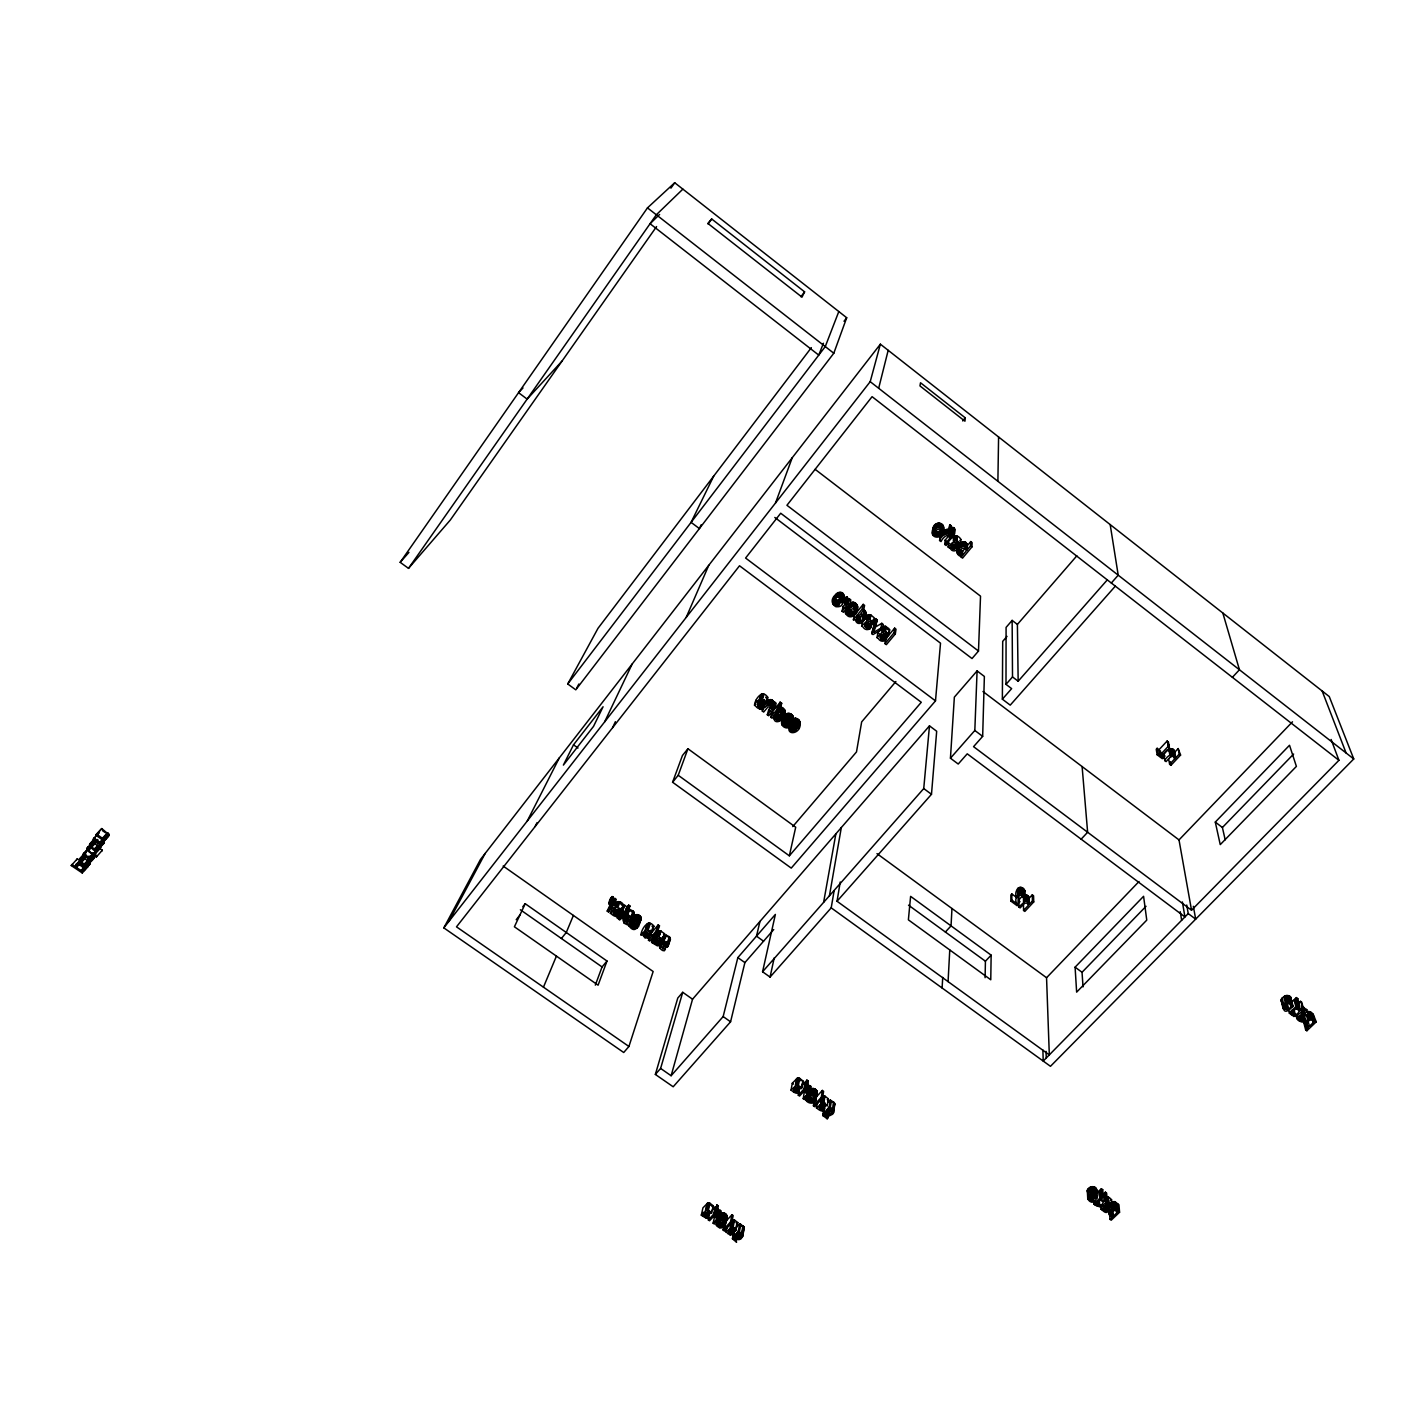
<?xml version="1.0" encoding="UTF-8"?>
<svg xmlns="http://www.w3.org/2000/svg" width="1425" height="1425" viewBox="0 0 1425 1425"><rect width="100%" height="100%" fill="white"/><g stroke="black" fill="none" stroke-linecap="round" stroke-linejoin="round"><path stroke-width="1.5" d="M1115.33 586.138L1010.236 705.143L1002.363 699.176L1011.643 688.631L1005.997 684.356L1006.086 627.392L1012.142 620.392L1017.397 624.417L1018.163 681.221L1012.516 676.928L1012.142 620.392M1002.363 699.176L1002.701 641.357L1007.012 636.387M725.539 1224.217C725.735 1216.754 710.861 1221.777 723.116 1225.553C720.355 1229.561 717.523 1222.294 716.027 1224.609C724.915 1237.808 733.073 1207.153 720.177 1214.26L718.129 1225.34M779.956 720.035L781.363 714.851L778.424 715.172L776.215 712.179L774.862 717.416L777.587 720.569L781.06 719.002L782.04 715.902L777.89 713.587L779.03 712.197C793.173 716.223 770.658 729.493 774.594 715.279M784.534 713.889L784.979 710.416L781.862 707.459L780.437 707.049L779.03 712.197M997.892 481.294L998.587 436.958M991.141 955.142L990.767 979.759L908.384 919.855L910.611 896.361L991.141 955.142L985.423 961.216L985.102 977.692M732.432 1238.753L738.293 1231.111L739.771 1223.719L740.911 1224.485L739.29 1232.197C746.13 1232.643 741.214 1242.351 736.44 1238.931C730.9 1234.798 737.099 1241.727 736.565 1242.262L732.432 1238.753L734.267 1228.012M795.916 729.956C800.85 722.422 785.959 727.748 795.221 717.986L798.784 719.821L799.924 722.154C802.649 734.801 782.432 737.099 790.982 723.081L793.761 726.269L797.216 724.719L795.916 729.956L794.224 731.328L791.32 730.989L789.735 728.389M798.623 725.752L799.924 722.154M740.911 1224.485L744.153 1227.157L743.173 1230.559M1331.128 739.486L1338.93 760.309L1191.532 910.219L973.56 746.664L982.662 736.369L984.372 676.447L977.087 670.908L954.358 697.128L950.439 758.207L958.223 764.032L967.237 753.825L1184.941 916.934L1182.376 901.936M781.969 723.366C782.378 716.757 793.618 717.345 791.641 724.167C789.147 732.201 777.32 725.948 783.127 719.002M783.59 717.274C785.3 709.739 797.323 714.744 791.855 720.747M810.077 1090C813.034 1085.761 820.123 1091.336 815.991 1094.952M823.507 1110.93L823.133 1115.722L827.195 1118.803L829.671 1107.546M950.439 758.207L974.825 730.473L977.087 670.908M687.937 748.748L678.229 775.271L789.343 855.819L795.702 827.23L687.937 748.748L682.433 755.535L672.582 782.236L791.249 868.11L935.495 700.886L745.596 558.048L780.704 513.232L972.028 658.546L978.494 651.047L980.525 596.149L815.136 469.342M1295.735 1015.402L1297.837 1019.712C1298.353 1020.514 1304.748 1025.038 1305.353 1019.16C1299.742 1012.035 1305.674 1016.577 1308.542 1016.346L1306.743 1009.577L1301.435 1006.477M827.765 1102.612L830.258 1099.94L834.462 1102.95L834.248 1106.459M847.857 607.567C843.653 608.653 849.425 619.519 853.628 613.908L847.928 609.597L849.514 604.253C853.023 598.785 860.825 605.999 856.069 610.203M832.966 602.027C838.274 587.421 850.084 608.76 835.584 606.587C823.276 597.877 848.766 583.431 842.816 600.121M96.366 856.942L97.114 855.837L94.798 854.27L100.035 848.659L102.333 850.208L96.366 856.942L92.411 855.356L92.928 854.608L87.352 850.654L86.729 848.801L88.154 846.806C89.241 848.712 87.869 852.488 93.658 853.504L104.363 842.068L103.01 838.684L96.544 834.088L95.796 835.21L101.407 839.093L101.959 841.231L99.839 842.3L93.801 838.203L93.053 839.325L101.139 844.811L100.979 843.083L109.048 834.729L101.781 828.566L96.544 834.088M961.234 557.122L961.75 552.312L961.234 557.122L962.552 558.137L971.903 546.968L972.135 542.64L970.746 541.571L967.415 545.543L967.165 549.89L970.514 545.882L970.746 541.571M948.07 981.611L949.763 949.941M951.971 908.527L951.045 925.876L945.381 932.021M967.165 549.89C969.018 529.904 947.785 552.615 961.465 556.676M942.103 987.988L942.727 977.39M966.969 549.035L966.453 543.174M966.649 548.233L966.916 543.905M863.123 609.063L865.688 611.824L864.334 616.473M966.186 547.503L965.776 542.533M943.564 527.232C947.572 539.113 927.693 541.233 933.09 528.408C933.624 520.41 947.019 522.619 942.727 530.153M933.09 528.408L934.052 531.846M943.083 532.433C943.76 525.308 933.054 526.306 932.591 532.647M965.509 546.862L964.03 546.167L964.298 541.856M964.796 546.416L965.063 542.106M962.356 555.608L966.203 551.012C964.725 542.676 954.002 554.61 962.356 555.608L962.659 551.243L965.206 548.197M957.511 551.582L959.862 547.77L963.229 546.113L963.514 541.785M961.537 546.577L961.822 542.248M962.392 546.238L962.677 541.928M949.887 543.78L948.498 542.711L948.124 547.022L949.513 548.091L950.226 547.236C950.19 552.116 957.992 552.188 957.457 547.2C950.172 536.299 957.849 545.348 960.61 543.727L960.913 539.434C956.015 530.973 948.747 540.271 946.147 545.526L944.757 544.439L945.149 540.128L948.872 535.658M960.147 554.663L959.648 549.391M960.699 547.075L960.984 542.747M631.097 911.163L628.746 910.557L629.725 909.382L633.11 911.074L634.232 913.176L633.127 915.171M959.862 547.77L960.165 543.442M959.684 554.218L959.987 549.854M957.814 550.602L958.134 546.256M957.76 554.325L957.796 549.142L957.475 553.488M958.33 549.623L958.651 545.294M957.119 546.274L957.44 541.945L957.226 548.946M957.493 548.091L957.778 542.872M960.61 543.727L956.834 540.431L957.155 536.138M956.567 545.419L956.888 541.108M954.697 549.124L955.569 546.737L953.004 543.887L951.152 546.113C951.544 550.388 957.083 550.139 955.035 544.777L955.623 544.261M948.124 547.022L955.373 540.075L955.712 535.8M965.224 417.81L964.957 421.194L919.962 385.926L920.514 382.755L965.224 417.81L962.694 420.927M956.834 540.431L956.442 535.889M665.404 949.549L660.951 946.984L667.951 946.467L670.409 939.307L669.322 936.706L665.974 935.032L662.269 944.543C656.996 944.704 660.701 951.17 664.353 950.778L666.651 945.345M954.02 549.32L955.035 544.777M954.661 540.164L954.999 535.871M952.559 548.767L952.345 543.887L951.989 548.215M954.554 533.663L954.109 527.891L950.796 527.179L950.03 524.685L949.014 531.881L952.987 533.253L953.717 535.782L954.109 527.891M953.325 540.877L953.681 536.584M953.717 535.782L954.893 529.423M954.358 534.678L954.679 528.55M953.307 549.213L952.915 544.439M953.984 540.413L954.322 536.138M75.365 866.721C75.935 858.313 90.719 868.983 82.151 871.298L82.258 872.973L71.25 865.563L71.98 864.458L75.365 866.721L78.019 863.888M814.726 1099.477L813.283 1096.84L810.38 1097.553L814.298 1100.296L816.24 1089.893M854.964 611.877L853.343 608.653L850.102 609.615L854.448 612.91L856.407 603.915M951.597 547.574L951.953 543.246M953.77 532.131L953.289 527.499M1139.003 881.523L1046.556 977.728L1049.317 1054.892L837.045 901.259L931.487 794.295L936.688 731.257L929.474 725.842L692.55 999.21L671.122 1075.732L660.612 1068.429L682.735 992.299L692.55 999.21M951.455 536.388L951.811 532.131L953.2 533.199L952.844 537.474L951.455 536.388L950.707 537.278C949.388 529.637 940.571 535.907 939.609 540.485L941.017 541.571C942.228 538.472 948.516 531.614 949.745 538.436L944.757 544.439M951.063 525.487L950.422 531.418L951.953 531.65L952.31 527.41M950.154 535.497L950.796 527.179M950.475 536.334L950.849 532.059L950.707 537.278M951.027 531.632L951.383 527.392M949.103 534.215L949.477 529.975L945.612 529.833L940.055 536.21L939.609 540.485M949.014 531.881L950.03 524.685M935.495 700.886L940.518 643.174L774.808 517.453M950.19 531.098L950.742 526.003M949.745 538.436L949.62 532.629M948.48 533.823L948.854 529.566M948.818 531.026L949.388 525.807M623.117 920.568L624.239 923.275L627.962 925.092C630.313 924.166 620.249 919.624 627.481 920.942C633.252 924.095 633.038 915.028 627.499 915.456C624.275 917.237 633.537 917.593 629.547 920.069C625.682 916.685 620.035 923.489 624.791 916.008M834.142 890.643L831.202 907.85L770.07 977.087L762.571 971.761L923.738 788.559L929.474 725.842M947.197 533.467L947.589 529.227M947.839 533.573L948.231 529.316M945.862 533.716L946.253 529.477M946.538 533.52L946.913 529.281M945.22 534.072L945.612 529.833M944.579 534.589L944.971 530.349M942.798 533.413L943.421 526.324M942.121 528.942L942.531 524.721M942.655 529.708L943.083 525.487M941.373 528.265L941.8 524.044M941.106 532.808L941.533 528.568C940.162 534.785 932.734 528.248 934.818 535.177C936.902 537.652 940.179 535.07 941.106 532.808C943.047 525.736 931.451 530.136 934.818 535.177M940.518 527.713L940.945 523.492M938.256 535.889L938.701 531.632M938.879 535.515L939.307 531.258M939.627 527.375L940.055 523.153M937.739 527.286L938.184 523.082M937.009 536.228L937.472 531.97M937.632 536.138L938.077 531.881M938.701 527.232L939.146 523.028M935.851 535.96L936.314 531.703M936.795 527.571L937.24 523.367M936.421 536.174L936.884 531.917M935.869 528.052L936.332 523.848M935.299 535.622L935.762 531.365M934.301 534.143L934.764 529.904M934.978 528.746L935.441 524.543M934.497 534.678L934.96 530.438M932.538 533.591L933.357 527.446M932.68 534.5L933.161 530.26M933.393 530.67L933.874 526.448M933.037 535.337L933.518 531.08M1096.484 1190.623C1096.983 1183.391 1084.033 1187.488 1088.077 1193.081M1096.983 1198.069C1097.375 1192.191 1087.756 1193.384 1087.685 1198.621C1092.458 1208.258 1101.792 1195.272 1096.181 1188.575M790.234 722.974C779.902 710.665 784.569 740.555 791.124 719.5M791.57 717.772L791.587 716.65M863.14 618.076L862.642 615.867L860.005 614.478L856.336 618.949C857.743 625.326 864.832 619.305 863.746 614.941M834.587 602.918C851.633 585.711 831.238 622.458 835.994 597.075M828.174 1117.752L825.039 1116.185L824.558 1114.279L825.592 1113.014L829.136 1115.935L832.663 1114.207L834.747 1103.573M833.269 1113.459L834.872 1104.232M832.147 1112.248L831.844 1110.022L829.475 1108.864C822.261 1111.268 829.991 1117.93 832.147 1112.248L833.483 1101.917M833.661 1112.693L834.035 1102.38M833.465 1109.933L834.462 1102.95M1159.006 749.728L1167.253 740.893L1170.228 750.209L1169.391 751.1L1167.485 749.639L1161.322 756.23L1163.227 757.69L1162.283 758.688L1157.171 754.787L1156.227 749.301L1157.171 748.303L1159.006 749.728L1159.968 755.197L1168.251 746.326L1170.228 750.209M829.118 1114.582L831.434 1100.741M829.564 1114.528L830.561 1107.528M76.451 867.469C76.594 860.932 87.869 869.179 81.011 870.533L76.451 867.469L79.123 864.637M826.892 1113.263L827.391 1109.772M827.284 1113.727L828.05 1108.49M827.729 1114.118L828.495 1108.864M827.195 1118.803L827.693 1115.294M828.192 1114.386L829.207 1107.385M822.991 1114.421L829.261 1106.904L830.258 1099.94M828.121 1117.699L828.62 1114.207M824.469 1115.383L824.986 1111.874M824.683 1115.775L825.2 1112.266M825.039 1116.185L825.556 1112.676M825.538 1116.577L826.055 1113.085M816.988 1104.446L816.454 1107.92L817.683 1108.793C818.199 1109.452 824.434 1113.851 824.594 1108.312C818.841 1101.792 824.38 1105.747 827.248 1105.711L828.263 1098.746L824.915 1096.092L821.904 1096.342M826.215 1116.986L826.981 1111.732M823.775 1106.904L824.291 1103.431M823.133 1115.722L824.79 1104.09M823.49 1116.345L824.273 1111.09M824.416 1109.648L825.36 1103.075M824.38 1114.991L824.897 1111.5M881.113 628.888L877.853 632.807L877.034 637.616L878.406 638.649C881.042 643.316 888.505 641.731 886.902 633.021L884.996 643.601L886.368 644.652L895.31 633.965L896.022 629.191L894.651 628.14L885.762 638.774M816.454 1107.92L822.599 1102.736L823.65 1095.789M821.655 1109.861L823.044 1108.864L822.617 1107.421L820.64 1105.622L819.072 1107.296L821.655 1109.861L822.439 1104.642M822.225 1109.719L823.009 1104.5M827.248 1105.711L823.258 1102.825L824.291 1095.878M884.996 643.601L893.938 632.914L894.651 628.14M823.882 1103.039L824.915 1096.092M819.482 1108.436L820.016 1104.963M821.281 1097.357L822.528 1098.23L814.673 1106.691L813.426 1105.818L821.281 1097.357L822.35 1090.428L823.579 1091.301L821.993 1102.772M819.838 1108.953L820.373 1105.462M820.836 1103.288L821.637 1098.087M820.355 1109.398L820.889 1105.907M821.406 1102.95L822.457 1096.003M821.032 1109.754L821.815 1104.518M1283.391 1003.645C1274.467 997.233 1295.289 990.927 1290.213 1001.365M1292.778 1006.477C1284.21 989.556 1277.441 1023.008 1292.778 1006.477L1290.391 996.841M886.136 637.812C878.798 627.196 886.653 636.173 889.147 634.499L889.004 628.674L885.495 626.323L882.2 627.588M813.426 1105.818L814.833 1096.822M807.049 1094.934C800.743 1103.876 818.627 1106.673 815.652 1097.446L816.739 1090.517M888.06 635.817L889.895 629.725M815.492 1101.151L817.077 1091.194M815.902 1100.385L817.22 1091.942M808.082 1093.83C803.023 1097.873 813.123 1107.243 812.535 1098.657M815.652 1097.446L813.105 1095.558L814.209 1088.647M813.782 1095.825L814.886 1088.914M885.923 639.487L886.938 633.858M814.477 1096.253L815.563 1089.323M809.667 1101.881L810.237 1098.426M810.255 1102.113L810.807 1098.657M811.983 1102.131L813.568 1101.08L808.438 1097.482L810.985 1095.558L812.108 1088.647M810.985 1095.558L812.802 1088.504M885.246 636.102L886.012 631.311M810.825 1102.237L811.377 1098.764M811.413 1102.237L811.965 1098.764M811.698 1095.415L813.515 1088.504M885.78 636.922L886.546 632.13M808.438 1097.482L808.99 1094.026M882.823 639.843C885.548 625.593 883.91 647.627 879.973 636.761L881.754 634.624L884.284 637.367L883.464 639.647M808.367 1100.902L809.792 1091.728M889.147 634.499L884.729 631.079L885.495 626.323M809.097 1101.543L811.199 1086.545L809.97 1085.672L807.993 1093.474L809.97 1085.672M810.308 1095.843L811.413 1088.932M884.052 639.148L884.569 635.942M885.424 631.311L886.19 626.555M808.83 1092.565L810.077 1093.438L804.466 1099.53L803.219 1098.657L807.209 1094.329L808.581 1085.031L807.262 1083.819M806.586 1100.688L807.156 1097.232M807.993 1093.474L808.581 1085.031M882.128 639.718L883.607 635.033M877.034 637.616L883.322 631.043L884.088 626.288M807.476 1099.566L808.331 1094.364M883.322 631.043L884.783 626.216M807.832 1100.207L808.955 1093.278M805.196 1091.835L805.713 1088.344L805.196 1091.835L807.209 1094.329M837.045 901.259L840.233 881.986M805.143 1091.782L806.692 1087.275M880.828 638.774L881.345 635.568M882.022 631.72L883.251 624.435L881.772 623.313L874.629 627.534L873.792 632.308L880.971 628.051L881.772 623.313M807.743 1092.601L806.354 1090.837L807.494 1083.944M806.657 1091.033L808.296 1081.076L806.888 1080.079L804.769 1088.023L806.194 1089.021L807.173 1087.952L805.748 1086.954L804.769 1088.023M881.38 639.308L882.182 634.499M882.663 631.293L883.447 626.537M806.746 1093.135L808.224 1084.532M806.888 1080.079L805.161 1089.982L799.532 1096.074L798.285 1095.202L803.914 1089.11L805.054 1082.216L806.301 1083.089M803.219 1098.657L804.359 1091.728L808.331 1087.435M880.436 638.151L880.953 634.944M801.865 1087.881L803.023 1081.005L799.657 1078.351L797.198 1078.262L792.282 1083.267L791.071 1090.143L792.3 1091.016C792.817 1091.657 799.087 1096.11 799.211 1090.517C793.422 1083.962 798.98 1087.934 801.865 1087.881L796.575 1084.942L791.071 1090.143M798.285 1095.202L799.799 1087.061M800.903 1088.932L803.023 1081.005M798.463 1085.209L799.657 1078.351M798.606 1092.512L799.478 1086.331M794.99 1091.621L793.689 1089.502L795.239 1087.809C798.214 1088.397 798.356 1093.474 794.99 1091.621L795.595 1088.166M795.987 1085.12L797.198 1078.262M873.792 632.308L877.319 619.946L875.894 618.877L871.762 633.626L872.991 634.553L882.467 629.173L880.971 628.051M796.575 1084.942L797.768 1078.084M829.439 895.755L841.32 827.551M795.649 1091.977L796.254 1088.522M797.198 1084.906L798.392 1078.048M796.29 1092.084L796.878 1088.647M797.84 1084.995L799.033 1078.137M793.761 1092.191L794.723 1087.204M794.473 1091.176L795.079 1087.72M795.435 1085.458L796.646 1078.6M871.762 633.626L875.894 618.877M823.614 902.363L835.869 833.839M870.764 626.216C865.812 622.191 868.555 618.414 872.599 624.15C875.769 610.897 870.283 629.013 873.774 622.903L874.629 618.183L870.907 614.994L868.163 614.977L862.588 621.282L861.662 626.02L863.033 627.053C865.688 631.72 873.044 630.153 871.637 621.496M89.508 861.181L90.113 863.764L87.442 865.616L87.531 867.273M870.568 627.908L871.673 622.333L869.909 624.791M869.873 624.506L870.461 621.353M869.588 629.173L870.443 624.435M870.426 625.326L871.281 620.587M870.052 628.71L870.907 623.972M868.11 628.051L868.912 625.771L866.382 623.01L864.619 625.147L867.469 628.247L868.698 624.898M873.774 622.903L870.034 619.697L870.907 614.994M868.698 627.552L869.268 624.399M866.774 628.14L868.342 623.509L867.469 628.247M861.662 626.02L868.627 619.358L869.499 614.656M870.034 619.697L870.212 614.763M867.273 619.679L868.163 614.977M866.026 627.712L866.917 622.974M867.932 619.43L868.805 614.727M865.064 626.555L865.652 623.402M865.456 627.178L866.062 624.025M866.649 620.107L867.522 615.404M864.601 619.216L864.476 615.707L860.896 613.409L863.675 610.043L864.583 605.393L863.212 604.36L854.377 615.083L853.397 619.786L855.428 620.035C858.046 628.835 868.573 618.61 865.812 612.643M862.624 622.066L863.229 618.913M863.995 615.012L864.904 610.327M864.476 615.707L865.385 611.04M864.779 616.508L865.688 611.824M741.089 1238.592L743.44 1226.052M742.407 1233.997L743.85 1226.569M742.283 1237.292L744.153 1227.157M863.372 614.424L864.28 609.757M742.657 1236.579L744.277 1227.78M862.909 618.717L863.817 614.335M738.756 1238.272L741.41 1235.243L738.56 1232.963C731.025 1236.829 742.193 1242.725 739.86 1232.696M741.196 1236.17L742.906 1225.607M736.547 1237.506L737.651 1231.948M858.794 621.906L859.738 617.185L862.944 615.386M736.298 1240.872L738.097 1232.304M737.438 1238.129L738.542 1232.554M859.311 621.923L860.255 617.221M737.883 1238.289L738.987 1232.714M738.328 1238.325L739.415 1232.75M859.845 621.817L860.771 617.096M853.397 619.786L862.285 608.992L863.212 604.36M733.875 1239.038L734.694 1234.282M731.666 1220.299L734.552 1220.085L737.829 1222.597L735.442 1230.951L736.85 1223.505L735.995 1222.454M734.089 1239.412L734.837 1235.689M857.761 621.407L858.705 616.704L857.494 614.977L856.55 619.679M734.445 1239.786L735.193 1236.063M734.926 1240.178L736.6 1232.857M858.277 621.728L858.705 616.704M736.155 1237.06L736.903 1233.355M735.585 1240.552L736.333 1236.829M727.178 1226.444L726.02 1232.002L727.231 1232.821C727.569 1234.727 736.262 1236.686 733.038 1231.093L733.786 1227.388M732.432 1234.869L734.017 1229.045M856.853 620.356L857.797 615.653M733.02 1236.811L734.587 1228.706M857.262 620.944L858.206 616.241M729.885 1234.834L730.651 1231.129M730.384 1235.012L731.595 1228.19M726.02 1232.002L731.827 1227.174L733.341 1219.782M731.061 1233.854L731.951 1231.574L730.01 1229.864L728.531 1231.432L731.061 1233.854L731.809 1230.149M736.351 1229.989L732.45 1227.263L733.946 1219.871M731.613 1233.712L732.361 1230.007M732.094 1233.355L732.842 1229.65M733.056 1227.459L734.552 1220.085M1303.608 1019.766L1301.399 1016.292L1299.511 1018.109C1300.508 1023.631 1307.081 1019 1302.29 1014.671M730.455 1222.116L731.666 1222.953L724.292 1230.808L723.081 1229.989L730.455 1222.116L731.969 1214.759L733.18 1215.578L730.687 1227.37M846.414 608.332L845.399 612.982C850.084 622.191 859.507 612.946 857.333 605.5M728.959 1232.5L729.707 1228.795M855.784 613.926L856.746 609.259M729.315 1232.981L730.063 1229.276M730.152 1227.673L731.292 1222.133M856.247 612.982L857.494 606.427M729.814 1233.391L730.562 1229.704M731.239 1227.21L732.753 1219.818M854.448 612.91L855.089 609.793M856.372 610.149L856.977 604.663M852.471 614.959L853.112 611.842M724.969 1225.625L726.928 1215.436M724.292 1230.808L725.076 1227.121M853.058 614.513L853.717 611.396M856.015 609.312L854.697 607.852L855.659 603.238M722.154 1226.319L722.92 1222.632M851.206 615.422L851.865 612.305M723.9 1221.029L725.45 1213.673M854.697 607.852L853.165 607.05L854.145 602.419M723.793 1224.823L723.241 1221.866L719.981 1222.222L723.793 1224.823L726.109 1214.207M851.847 615.262L852.506 612.162M723.081 1229.989L724.987 1220.388M725.058 1222.151L726.59 1214.795M853.931 607.371L854.911 602.739M848.498 608.885L851.598 606.908L852.595 602.294M719.767 1227.62L720.747 1222.81M721.21 1220.227L722.778 1212.871M849.906 615.315L851.544 610.773L850.565 615.44M720.516 1226.622L721.299 1222.935M721.905 1220.227L723.455 1212.871M721.086 1226.622L721.852 1222.935M851.598 606.908L853.379 602.276M721.62 1226.533L722.404 1222.828M722.564 1220.37L724.114 1213.013M723.223 1220.637L724.773 1213.281M719.233 1221.029L721.192 1211.018L719.981 1210.199L717.63 1218.393L719.981 1210.199M850.814 607.121L851.794 602.49M718.841 1225.945L719.625 1222.258M719.874 1220.619L721.442 1213.263M849.264 615.048L850.262 610.381L848.819 609.205L847.804 613.854M720.533 1220.352L722.101 1212.996M719.393 1226.284L720.177 1222.597M718.414 1217.538L719.625 1218.375L714.353 1224.039L713.123 1223.202C716.918 1220.388 720.337 1212.479 717.594 1208.578M716.882 1219.194L718.663 1209.593M845.346 603.844L843.101 606.587L842.068 611.236L843.457 612.287L849.817 604.521L850.814 599.907L849.425 598.856L847.822 603.096M849.264 608.065L850.262 603.452M716.401 1225.144L717.79 1219.889L716.828 1225.678M770.07 977.087L774.202 957.903M717.594 1224.698L719.696 1214.777M848.623 614.638L849.621 609.971M850.03 607.495L851.028 602.864M717.63 1218.393L716.276 1216.095L718.307 1205.888L716.918 1204.944L714.406 1213.263L715.795 1214.207L716.989 1208.703M846.29 614.371L847.519 609.116M716.704 1218.589L714.833 1216.79L717.363 1208.453M847.928 609.597L848.926 604.966M716.722 1216.469L718.307 1209.13M847.216 613.017L847.893 609.9M716.918 1204.944L714.816 1215.097L709.543 1220.762L708.332 1219.942L713.604 1214.26L715.207 1206.939L716.419 1207.759M846.147 612.109L847.305 609.704M713.123 1223.202L714.744 1215.846L718.467 1211.838M842.068 611.236L846.575 605.732C843.155 602.65 846.165 599.248 847.483 604.627L849.425 598.856M1095.487 1197.784C1084.567 1186.74 1091.746 1213.708 1095.237 1194.079M846.486 602.116C847.661 600.62 847.839 594.261 845.328 598.019L844.74 602.864M711.627 1213.102L713.23 1205.782L709.953 1203.252L707.584 1203.163L702.97 1207.812L701.296 1215.133L702.507 1215.97C715.849 1224.645 700.477 1205.853 711.627 1213.102L706.479 1210.306L701.296 1215.133M846.397 604.948L847.501 597.52M846.575 605.732L847.109 599.64M847.216 603.541L847.893 598.126M708.314 1214.225L709.133 1210.555M762.571 971.761L775.378 914.423L737.847 957.6L723.152 1016.559L671.122 1075.732M708.795 1214.848L709.614 1211.197M845.168 603.185L846.432 596.665M708.332 1219.942L709.953 1211.873M845.666 601.403L846.699 596.808M846.005 601.635L847.02 597.039M707.085 1210.27L708.724 1202.967M705.749 1216.897L703.808 1214.563L705.268 1212.996C710.79 1214.902 703.718 1220.495 706.568 1213.227M706.212 1218.268L707.174 1213.334M707.708 1210.377L709.347 1203.056M706.889 1216.861L707.726 1213.209M708.314 1210.573L709.953 1203.252M843.066 600.05L844.099 595.472M842.442 603.772L843.493 599.159M705.393 1210.787L707.049 1203.484M842.923 602.811L844.259 596.345M705.927 1210.484L707.584 1203.163M705.09 1216.558L705.927 1212.889M706.479 1210.306L708.136 1203.003M841.249 602.223L841.961 599.159M843.208 593.922L841.498 601.564M702.507 1215.97L703.344 1212.301M842.709 599.23L843.743 594.652M841.427 597.823L842.478 593.263M631.115 922.919C642.924 914.048 637.598 938.487 628.959 925.787C629.405 924.522 644.314 933.945 631.115 922.919C628.781 911.572 646.718 913.247 639.344 922.171M837.936 605.429L839.004 600.816L841.391 599.052M838.523 605.197L839.592 600.584M840.572 597.289L841.623 592.729M839.129 604.823L840.198 600.21M836.76 605.447L837.829 600.833L839.004 600.816M838.791 596.826L839.859 592.248M837.33 605.5L838.417 600.887M839.699 596.968L840.768 592.39M79.551 859.702C92.536 847.982 89.882 878.245 79.551 859.702L84.485 854.181M835.638 604.913C837.936 600.335 835.014 596.113 834.64 603.488M837.864 596.879L838.933 592.319M836.19 605.251L836.724 600.299M89.543 844.704C102.618 832.895 99.892 863.39 89.543 844.704L94.816 839.147M836.048 597.609L837.134 593.049M834.836 604.004L835.923 599.408M759.97 921.405L756.497 936.154L763.551 941.195M835.175 604.485L836.261 599.889M836.938 597.146L838.025 592.586M833.429 604.645L834.159 601.564M835.192 598.286L836.297 593.708M832.913 602.953L834.783 595.561M833.073 603.826L834.32 596.505M84.894 868.199L93.836 858.367L94.157 855.499L88.902 861.127M682.735 992.299L677.783 998.034L655.358 1074.432L673.188 1086.776L730.58 1021.796L744.883 962.605L773.739 929.528M100.427 844.793L102.742 844.473L104.363 842.068M798.641 727.391L799.354 720.551M798.463 726.572L799.746 721.335M798.428 729.137L799.906 722.992M795.382 730.544L796.682 725.289M796.397 729.315L797.27 725.824M798.071 725.77L798.784 719.821M793.618 731.524L794.936 726.269M794.224 731.328L795.542 726.073M797.501 725.04L796.076 723.953L797.377 718.734M794.812 731.007L796.112 725.752M796.771 724.381L798.053 719.162M792.442 731.524L793.761 726.269M878.673 388.259L888.185 350.318M793.03 731.595L794.348 726.34M796.076 723.953L796.646 718.396M109.048 834.729L106.198 837.508L106.341 839.236M791.32 730.989L792.638 725.735M792.834 724.63L794.081 719.358M793.422 724.648L795.542 719.554M791.873 731.328L793.191 726.073M792.763 724.577L795.221 717.986M791.748 721.549L793.066 716.348M789.931 729.101L792.514 719.839M790.252 729.814L791.587 724.559M791.641 724.167L793.226 717.185M790.715 730.437L792.051 725.2M790.02 723.597L792.193 714.869M791.392 720.765L792.71 715.582M1291.175 1006.192C1291.727 1001.543 1284.513 1003.628 1284.406 1007.208C1285.403 1012.641 1294.31 1006.763 1290.32 1002.826M787.402 726.394L788.755 721.157L790.465 719.714M789.308 718.93L790.643 713.729M787.989 726.038L789.325 720.818M790.127 719.429L791.463 714.246M785.692 726.625L787.045 721.388L788.755 721.157M786.244 726.679L787.615 721.46M788.452 718.592L789.788 713.408M786.832 726.608L788.185 721.371M784.605 726.109L785.513 720.48L784.142 725.699M786.671 718.521L788.025 713.337M785.139 726.429L785.977 720.89M787.58 718.467L788.933 713.284M783.625 724.755L784.765 719.554M784.926 719.197L786.297 713.996M783.821 725.254L785.193 720.035M785.781 718.752L787.134 713.569M781.933 724.238L785.157 712.09M782.111 725.058L783.038 721.584M784.106 719.821L785.478 714.637M783.216 714.798L784.587 709.614M783.608 715.582L784.979 710.416M783.786 716.419L785.157 711.235M781.897 713.391L783.287 708.243M780.526 719.589L781.915 714.388M781.06 719.002L782.467 713.818M781.541 718.342L782.806 714.246M782.628 714.05L784.017 708.884M656.177 933.25L653.683 936.225L651.617 942.424L657.424 945.879L659.365 944.864L659.935 942.744L656.533 939.039L658.831 938.452L661.592 941.052L664.549 933.731L660.381 930.721L657.424 931.772M780.473 712.625L781.862 707.459M503.15 866.044L653.149 971.512L628.924 1046.467L623.723 1052.505L443.834 927.889L870.212 381.668L880.365 344.173L1329.258 696.558L1353.75 758.955L1050.474 1066.31L831.202 907.85M778.78 720.569L780.188 715.368M781.203 712.963L782.592 707.798M779.368 720.373L780.775 715.172M727.071 1216.843L725.966 1218.945M777.017 720.355L778.424 715.172M780.259 708.421L781.666 703.273L780.116 702.133L777.658 708.563L779.208 709.703L780.259 708.421L778.709 707.263L780.116 702.133M777.587 720.569L778.994 715.368M778.175 720.64L779.582 715.439M775.859 719.483L777.284 714.299M770.676 717.22L776.732 709.864L778.157 704.716L772.136 712.037L770.676 717.22L772.029 718.218L778.103 710.861L779.03 707.441M777.979 713.64L781.666 703.273M776.465 720.017L777.872 714.833M779.03 711.948L779.956 708.51M775.075 718.147L776.5 712.963M775.396 718.841L776.821 713.658M763.212 707.138C755.25 689.201 767.754 713.195 767.701 697.252C762.5 688.774 754.805 699.105 754.52 705.286L755.873 706.301C758.153 709.953 765.635 710.523 764.94 701.225M774.737 708.385L776.162 703.255L774.808 702.24L772.688 708.189C771.299 701.26 763.248 706.586 762.322 711.057L763.675 712.055L767.95 706.96L770.462 706.8L771.833 709.24L767.309 714.744L768.681 715.742L774.737 708.385L773.365 707.37L774.808 702.24M772.118 706.551L773.561 701.421C768.592 695.418 762.589 706.871 762.322 711.057M771.833 709.24L772.795 705.82M772.457 707.317L773.561 701.421M771.085 705.357L772.528 700.245M771.673 705.892L773.116 700.779M769.251 704.645L770.711 699.533M769.856 704.752L771.335 699.639M767.309 714.744L768.788 709.579L772.154 705.482M770.48 704.983L771.94 699.871M767.986 704.858L769.464 699.746M768.609 704.68L770.088 699.568M766.81 705.66L768.289 700.548M767.398 705.197L768.877 700.085M765.189 703.612L767.701 697.252M762.268 708.368L764.708 702.026M762.713 707.922L764.37 702.115M762.464 703.879L763.462 700.477M761.182 708.955L762.197 705.535M761.752 708.706L762.767 705.286M762.998 704.663L764.512 699.55M754.52 705.286C756.301 699.123 763.586 700.263 763.337 693.939M759.525 707.352L757.352 704.484L759.026 702.436C765.011 704.11 757.815 711.627 760.54 703.932M759.436 708.973L760.95 703.843M760.202 707.459L761.217 704.057M766.223 702.347L762.517 699.248L764.014 694.171M760.024 709.08L761.538 703.95M760.825 707.281L761.841 703.861M758.225 706.426L759.757 701.314M760.451 698.98L761.983 693.904M758.795 706.942L760.327 701.83M761.128 698.927L762.642 693.85M757.352 704.484L758.385 701.082M759.222 699.639L760.754 694.563M757.833 705.82L758.848 702.418M759.828 699.23L761.342 694.135M733.928 1230.701L734.516 1229.383M666.633 947.287L669.786 937.205M667.345 947.002L670.142 937.721M667.951 946.467L670.356 938.256M662.269 944.543L665.475 945.755L666.793 941.604M665.475 945.755L667.292 941.658M668.254 946.022L667.345 942.905L669.322 936.706M663.231 944.828L664.567 940.678M662.981 949.05L664.299 944.882M660.149 948.444L663.444 938.309L665.226 938.612M665.974 945.808L666.544 943.867L662.981 942.406L665.974 935.032M659.365 944.864L661.271 938.612M659.811 944.187L661.342 939.342M659.508 946.806L662.857 936.866L659.579 947.34M659.811 947.91L661.61 941.123M658.475 945.577L660.915 937.828M658.956 945.256L660.986 939.057M655.66 943.956L654.271 941.729L655.803 939.912C658.777 940.482 659.205 945.862 655.66 943.956L657.032 939.805M651.617 942.424C654.022 936.581 660.719 937.686 660.381 930.721M656.355 944.33L657.709 940.179M662.536 939.93L658.991 937.116L661.022 930.935M656.996 944.437L658.35 940.286M655.91 937.418L657.958 931.237M656.462 937.062L658.51 930.881M654.734 942.94L656.106 938.808M655.126 943.475L656.498 939.342M657.05 936.848L659.098 930.668M657.691 936.795L659.722 930.632M648.464 940.197L656.123 931.059L658.172 924.914L659.472 925.84L657.442 931.986L649.764 941.106L648.464 940.197L650.548 933.998L658.172 924.914M652.917 943.332L654.983 937.133L653.683 936.225M640.929 934.871C641.392 929.047 648.393 917.985 653.915 926.214L651.848 932.378L646.362 929.278L640.929 934.871L642.817 935.085L645.098 938.042L648.286 937.721L649.248 935.192L645.846 931.469L648.143 930.899L650.904 933.5L652.899 927.283L651.955 926.09M647.805 938.024L650.263 930.293M648.286 937.721L650.637 931.077M648.678 937.329L651.207 930.472M646.309 936.884L647.68 935.798L647.199 934.266L645.098 932.36L643.583 934.177L646.309 936.884L647.716 932.769M644.438 935.94L645.846 931.825M646.986 929.242L649.087 923.097M644.973 936.403L646.38 932.288M647.645 929.332L649.747 923.186M645.668 936.777L647.075 932.663M648.286 929.545L650.388 923.4M645.204 929.848L647.324 923.721M645.774 929.492L647.876 923.347M646.362 929.278L648.464 923.151M639.041 924.308L641.179 918.199M638.471 926.767L641.197 919.018M637.937 922.117L640.092 916.026M638.489 922.794L640.644 916.685M637.189 928.298L638.632 924.219M638.845 923.525L641.001 917.415M633.769 927.996L635.212 923.899M636.512 921.084L638.667 914.992M634.357 927.996L635.817 923.899M634.944 927.853L636.387 923.774M637.224 921.53L639.38 915.42M631.97 927.265L633.43 923.186M634.357 920.657L636.548 914.565M632.575 927.622L634.036 923.543M635.087 920.657L637.26 914.547M633.181 927.871L634.624 923.774M635.799 920.799L637.973 914.69M874.629 627.534L877.319 619.946M631.631 922.313L633.822 916.204M630.634 925.84L632.094 921.761M632.29 921.619L634.463 915.527M631.204 926.588L632.664 922.509M632.949 921.138L635.14 915.028M633.644 920.817L635.835 914.725M670.409 939.307L669.322 940.767M630.224 921.565L633.573 911.572M628.959 925.787L631.168 919.677M631.72 918.181L633.911 912.089M629.369 926.375L634.143 912.641M630.046 924.629L634.232 913.176M627.499 923.632L628.977 919.57M630.901 917.148L633.11 911.074M626.786 919.089L628.265 915.028M627.659 919.481L629.137 915.42M626.572 923.347L628.051 919.268M811.359 347.647L598.001 628.318L567.738 683.964L575.789 689.825L833.803 353.24L846.699 317.739L674.72 182.738L647.484 207.872L400.176 562.323L408.512 568.361L450.353 519.965L656.587 226.557M624.987 918.769L626.483 912.962M623.74 922.741L625.219 918.68M613.979 908.152L612.679 907.244L610.363 913.3L611.681 914.227C612.109 914.868 618.824 919.606 618.699 913.603C612.572 906.728 618.272 910.771 621.282 910.771L621.051 908.295L617.043 917.914L619.928 919.784L625.415 914.921L626.305 915.545L629.975 906.051L628.674 905.124L627.107 907.012L624.863 913.069L622.458 911.377L624.702 905.32L627.107 907.012M626.519 916.631L629.28 908.562L628.407 907.939L629.975 906.051M625.824 918.787L628.069 912.641M627.499 915.456L629.725 909.382M624.863 913.069L628.674 905.124M623.598 919.624L625.076 915.562M624.239 919.054L625.735 914.992M626.305 915.545L628.407 907.939M775.521 502.972L792.229 457.746M606.997 961.02L598.09 985.192L514.407 926.784L525.219 903.717L606.997 961.02L602.062 966.952L595.312 985.138M617.951 916.97C621.763 921.637 625.628 910.628 626.341 907.939M618.877 919.463L620.605 913.051M624.097 913.995L621.692 912.303L624.702 905.32M619.394 919.677L621.888 912.249L623.758 911.056M620.267 918.288L622.529 912.214M620.855 917.896L623.099 911.822M618.147 915.758L619.661 911.715M618.272 917.415L623.527 904.715C617.969 896.503 611.663 907.529 608.528 912L607.21 911.074C617.524 888.505 613.712 904.305 607.21 911.074M618.824 917.932L620.534 911.341M621.282 910.771L623.527 904.715M616.348 915.171L616.972 913.193L614.531 910.753L613.017 912.588C613.819 916.56 618.414 915.652 617.88 911.127M617.791 912.107L619.305 908.063M618.022 914.44L619.537 910.397M617.755 916.168L620.196 909.56M615.137 915.224L616.651 911.181M620.392 909.827L617.702 907.921L619.982 901.882M615.778 915.331L617.292 911.288M610.363 913.3L615.173 907.868L617.47 901.829M613.498 913.817L615.03 909.773M615.173 907.868L618.058 901.633M613.89 914.369L615.422 910.326M615.76 907.654L618.682 901.58M614.424 914.832L615.956 910.789M616.384 907.618L619.341 901.669M614.62 908.242L616.918 902.203M612.661 904.447L614.977 898.427L616.277 899.353L613.979 905.374L612.661 904.447L611.842 905.427C611.165 901.117 607.21 903.308 610.88 905.694M611.218 903.788C616.544 894.33 610.096 894.579 608.849 903.646M608.528 912L610.862 905.944L609.544 905.017M611.557 904.501L613.534 897.768M611.076 906.371L613.391 900.351M611.842 905.427L614.977 898.427M608.92 903.699L611.183 897.643M609.259 903.877L612.127 896.467M609.668 904.145L612.697 896.806M838.808 311.541L825.271 346.578L567.738 683.964M610.826 903.236L613.142 897.233M823.418 343.247L818.752 355.11L650.067 223.725L659.597 214.445M1111.411 1210.146L1110.823 1202.647L1114.457 1201.613L1117.752 1203.893L1118.376 1211.393C1116.327 1205.212 1102.879 1213.583 1112.569 1216.932L1112.123 1211.286M543.459 987.169L556.427 956.104M573.402 915.438L566.277 932.484L561.397 938.487M686.209 617.381L708.759 565.315M1303.376 1015.954L1305.051 1013.531M1313.173 1014.137L1314.278 1021.618C1312.425 1012.605 1298.816 1025.323 1308.506 1027.122L1305.656 1029.83L1306.885 1030.756L1316.237 1021.867L1313.173 1014.137C1312.247 1014.564 1309.575 1009.399 1306.618 1012.32M612.59 727.712L615.386 721.673M701.225 524.703L699.39 528.586L691.089 522.352L713.711 476.11M604.61 721.923L632.183 663.997M804.591 291.84L802.008 297.148L707.869 223.404L711.681 218.969L804.591 291.84L800.939 296.721M535.087 826.571L537.065 822.617M573.509 744.812L563.374 765.1L593.548 726.358L603.078 706.764L573.509 744.812L577.98 748.036M527.25 821.032L559.33 757.868M576.822 687.883L578.871 684.018M448.822 921.512L485.177 853.415M443.834 927.889L480.457 859.507L880.365 344.173M739.29 1232.197L738.293 1231.111M824.256 1106.744L825.289 1105.266M76.594 859.898L77.324 858.794L80.691 861.056M83.772 853.237C84.413 859.418 98.004 853.807 90.63 857.886L91.823 858.687L91.075 859.792L83.024 854.359L93.605 842.674M88.314 848.748L89.062 847.643M98.307 833.767L99.055 832.663L93.801 838.203M101.781 828.566L95.796 835.21M93.658 853.504L103.829 843.457M94.798 854.27L96.17 852.221M100.035 848.659L101.389 846.61L100.267 845.862M101.585 851.313L102.333 850.208M670.908 188.171L674.72 182.738M408.512 568.361L656.337 214.783L682.878 189.133M1032.288 894.847L1032.43 900.992L1029.224 904.412L1029.082 898.249L1032.288 894.847L1033.57 895.791L1033.731 901.936L1024.842 911.412L1023.56 910.45L1028.316 905.392L1027.087 903.094L1024.611 903.218L1020.122 907.921L1018.822 906.959L1025.377 901.117L1025.02 890.767C1020.941 882.627 1012.837 891.32 1016.827 897.625L1011.821 893.938L1010.859 894.971L1010.895 901.117L1017.201 905.766L1018.394 904.501L1018.056 896.307M1018.394 904.501L1018.964 895.755L1021.351 895.114L1023.916 898.195L1025.127 896.895C1021.013 888.719 1012.872 897.447 1016.88 903.788L1011.857 900.066L1011.821 893.938M708.1 223.992L711.681 218.969M1107.332 1210.662L1107.617 1209.273L1105.462 1207.046L1103.769 1208.667L1106.798 1211.036L1107.065 1206.904M844.01 321.266L846.699 317.739M522.797 906.745L525.219 903.717M516.206 919.713L519.876 915.117M672.582 782.236L678.229 775.271M845.399 612.982L846.646 611.628M777.658 708.563L778.709 707.263M773.65 718.734L774.862 717.416M621.692 912.303L622.458 911.377M629.28 908.562L627.641 908.865M1108.508 1211.606C1109.594 1204.962 1102.986 1204.909 1112.141 1207.171L1111.553 1199.69C1102.861 1190.498 1110.52 1208.311 1101.08 1209.255L1102.273 1210.11C1109.345 1217.288 1110.164 1206.779 1107.724 1196.875M626.181 914.013L627.748 912.107L626.448 911.181M951.063 533.021L951.811 532.131M959.773 540.805L960.913 539.434M85.393 852.649L86.462 851.633L80.085 858.277M653.915 926.214L652.899 927.283M656.925 928.868L659.472 925.84M664.549 933.731L663.533 934.8M895.897 681.524L861.662 721.905L856.496 751.919L792.745 826.607M87.103 863.603C89.419 860.825 83.452 856.621 81.243 859.061C81.439 868.876 93.961 861.448 95.012 855.57M789.343 855.819L921.28 702.276L739.522 565.778L456.499 926.838L628.924 1046.467M1017.397 624.417L1076.855 555.803M655.358 1074.432L660.612 1068.429M1005.997 684.356L1012.516 676.928M1018.163 681.221L1107.296 579.886M1111.322 583.021L1118.215 575.183L1110.182 524.578M400.176 562.323L408.957 552.383M562.02 361.095L527.143 399.125L518.54 392.659L522.993 387.974M800.868 1086.776L805.054 1082.216M808.296 1081.076L807.334 1082.145L805.909 1081.148M82.258 872.973L88.279 866.186M806.194 1100.136L807.298 1099.067M713.23 1205.782L712.34 1206.743L711.396 1205.639M815.83 1097.464L822.35 1090.428M711.271 1211.179L715.207 1206.939M84.645 867.522L94.371 856.977M83.095 869.428L94.193 857.69M82.864 871.156L90.22 863.158M84.093 870.533L89.828 864.334M717.381 1206.868L718.307 1205.888M714.406 1213.263L715.332 1212.265L716.704 1213.209L715.795 1214.207M1010.895 901.117L1011.857 900.066M84.574 863.746L87.21 860.914M91.236 856.425L93.854 853.611M97.523 850.066L104.185 842.781M85.197 863.96L87.833 861.127M81.011 870.533L83.665 867.7M84.235 866.845L86.872 864.013M828.263 1098.746L827.23 1099.726M1023.827 892.05L1025.02 890.767M1018.822 906.959L1018.75 900.796C1019.944 896.931 1027.852 891.64 1029.082 898.249M1157.171 754.787L1158.097 753.789L1157.171 748.303M95.208 848.997C100.231 849.247 96.294 842.727 92.91 843.262C87.103 844.562 96.651 853.094 97.826 846.201M95.778 849.086L98.396 846.29M96.277 849.051L109.048 835.264M89.49 857.12L93.427 852.898M96.74 848.908L108.656 836.261M87.958 859.631L92.803 854.163M90.755 856.746L93.391 853.931M96.829 850.333L102.066 844.74M1168.375 745.631L1169.212 744.741M1081.148 839.183L1087.631 832.253L1082.109 766.561M1232.393 677.32L1239.447 669.768L1222.828 613.017M724.63 1222.597L731.969 1214.759M1172.454 754.68L1166.095 761.609L1164.777 760.594L1163.798 755.09C1164.991 751.118 1173.559 745.061 1174.717 752.257L1178.172 748.57L1180.577 755.054L1170.94 765.314L1169.622 764.299L1168.607 758.777M1164.777 760.594C1165.971 756.622 1174.592 750.53 1175.768 757.762L1179.259 754.057L1178.172 748.57M78.393 863.532L85.126 856.692M102.475 838.167L107.677 832.627M79.283 863.621L85.411 857.191M99.839 842.3L108.229 833.144M81.866 861.929L84.52 859.115M94.584 848.783L97.203 845.987M101.122 841.908L108.638 833.661M108.906 834.195C103.918 835.727 105.503 842.122 100.979 843.083M737.829 1222.597L736.85 1223.505M1169.622 764.299L1174.77 758.812L1173.292 749.425M736.262 1227.442L739.771 1223.719M79.711 858.972L85.037 853.343M88.368 849.692L91.004 846.895M91.449 846.45L95.386 842.264M95.333 842.603L97.951 839.824M79.568 860.433L85.268 854.074M88.902 850.244L91.538 847.447M91.877 846.967L95.813 842.781M75.881 864.708L86.106 854.145M77.591 863.603L80.263 860.771M80.976 860.433L83.594 857.155M86.854 848.338L91.075 843.689M71.25 865.563L77.324 858.794M86.711 849.264L93.569 842.193M83.024 854.359L86.996 850.137M88.208 849.104L93.783 843.155M94.371 842.193L97.007 839.396M88.225 849.407L90.862 846.61M89.722 843.974L95.35 837.722M92.625 841.872L95.261 839.093M1191.532 910.219L1179.009 839.913L1292.493 721.798M1075.091 967.183L1143.58 896.307L1146.769 920.122L1076.641 992.138L1075.091 967.183L1082.038 972.278L1083.036 986.902M1215.293 822.082L1289.518 745.257L1296.394 766.401L1220.245 844.633L1215.293 822.082L1222.401 827.498L1225.197 839.859M1082.038 972.278L1146.038 906.282M1222.401 827.498L1293.633 754.039M1186.74 905.035L1188.236 913.585L1043.225 1061.073L1042.886 1050.011M1170.014 757.423L1172.65 755.891L1174.77 758.812M1291.442 1002.487L1294.149 999.887L1295.378 1000.813M1288.218 1009.791L1290.302 1014.083L1297.106 1007.546L1295.2 998.729L1296.376 997.589L1297.783 998.64L1299.529 1005.355L1298.335 1006.513L1296.928 1005.444L1298.122 1004.304L1296.376 997.589M1297.783 998.64L1296.607 999.78L1295.2 998.729M1096.324 1193.705L1099.37 1190.783L1100.563 1191.621M1100.296 1189.732L1101.365 1188.717L1102.718 1189.679L1103.253 1197.125L1102.184 1198.158L1100.83 1197.178L1100.296 1189.732L1101.65 1190.712L1102.718 1189.679M1298.602 1003.218L1300.544 1001.347L1301.791 1002.274L1304.552 1013.282L1308.542 1016.346M1289.055 1013.157L1295.859 1006.62L1294.149 999.887M1105.408 1192.173L1103.663 1193.847L1104.215 1201.311L1105.978 1199.618L1105.408 1192.173L1106.602 1193.01L1107.635 1204.268L1112.141 1207.171M1099.886 1198.229L1101.08 1199.084L1094.988 1204.927L1093.794 1204.089L1099.886 1198.229L1099.37 1190.783M1100.83 1197.178L1101.899 1196.145L1101.365 1188.717M1297.106 1009.167L1298.05 1008.259L1296.322 1001.508L1295.378 1002.434L1297.106 1009.167L1299.386 1010.877C1297.302 1016.346 1293.722 1014.066 1291.299 1014.742L1295.165 1016.524L1302.432 1011.518L1301.595 1010.895L1303.554 1009.007L1300.544 1001.347M1101.739 1196.003L1101.151 1200.545L1103.36 1202.13C1101.525 1207.224 1098.052 1204.837 1095.95 1205.532L1100.153 1206.975L1106.227 1202.736L1105.408 1202.166L1107.172 1200.473L1105.978 1199.618M1298.05 1008.259L1300.348 1009.969L1302.308 1008.081M1296.59 1018.804L1301.898 1013.798L1304.552 1013.282M1305.585 1010.681L1306.743 1009.577M1110.503 1200.687L1111.553 1199.69M1313.316 1022.544C1312.283 1015.473 1301.916 1025.216 1309.45 1026.232L1313.316 1022.544L1310.466 1011.875M1117.752 1203.893L1118.946 1204.731L1119.569 1212.247L1111.197 1220.21L1110.004 1219.355L1112.569 1216.932M1116.862 1212.835C1115.686 1206.352 1106.299 1215.258 1113.406 1216.131L1116.862 1212.835L1116.309 1202.682M662.055 939.146L663.444 938.309M93.355 858.937L92.091 859.631M939.396 533.182L940.304 532.701M1286.633 996.716L1287.755 996.734M1025.377 901.117L1027.781 901.758L1029.224 904.412M951.953 531.65L952.951 531.721M665.048 936.243L667.327 936.795M793.921 723.188L795.346 723.615M962.659 551.243L960.45 550.299M740.02 1225.553L741.908 1226.319M830.49 1101.881L831.577 1102.22M663.979 941.23L667.345 942.905M709.08 1204.196L710.505 1204.873M611.254 897.679L612.483 898.552M814.37 1089.929L815.581 1090.927M102.564 830.722L105.628 832.788M713.604 1214.26L714.816 1215.097M714.744 1215.846L715.956 1216.665M803.914 1089.11L805.161 1089.982M829.261 1106.904L833.037 1109.362M792.282 1083.267L793.529 1084.122M804.359 1091.728L805.606 1092.601M520.374 909.773L602.062 966.952M723.152 1016.559L730.58 1021.796M650.548 933.998L651.848 934.925M622.529 905.783L620.605 903.717M656.123 931.059L657.442 931.986M737.847 957.6L744.883 962.605M1101.899 1196.145L1103.253 1197.125M1102.006 1199.725L1104.215 1201.311M1118.376 1211.393L1119.569 1212.247M908.509 905.16L985.423 961.216M876.981 853.646L1046.556 977.728M1018.75 900.796L1020.033 901.74M779.065 703.416L780.615 704.556M766.597 698.446L765.635 697.128M776.732 709.864L778.103 710.861M1032.43 900.992L1033.731 901.936M756.069 700.192L757.423 701.171M763.818 705.909L765.172 706.907M768.788 709.579L770.141 710.576M772.136 712.037L773.49 713.034M923.738 788.559L931.487 794.295M1305.122 1023.916L1303.893 1023.008L1305.656 1029.83M1188.236 913.585L1195.682 919.161L1193.348 906.282M1298.122 1004.304L1299.529 1005.355M1295.859 1006.62L1297.106 1007.546M1315.008 1020.941L1316.237 1021.867M974.825 730.473L982.662 736.369M848.427 603.47L849.817 604.521M875.057 623.598L876.5 624.684M843.101 606.587L844.491 607.62M877.853 632.807L879.225 633.84M982.983 691.535L1179.009 839.913M862.285 608.992L863.675 610.043M893.938 632.914L895.31 633.965M978.494 651.047L786.938 505.287L872.082 396.667L1338.93 760.309M1179.259 754.057L1180.577 755.054M1163.798 755.09L1165.098 756.087M1158.097 753.789L1159.968 755.197M949.656 528.907L950.707 529.708M970.514 545.882L971.903 546.968M940.055 536.21L941.444 537.278M945.149 540.128L946.538 541.215M647.484 207.872L833.803 353.24M870.212 381.668L1353.75 758.955M807.067 1085.351L808.171 1086.794M631.756 911.537L632.664 912.552M800.209 1080.061L801.117 1080.88M886.76 628.639L887.775 629.618M733.038 1231.093L731.203 1228.653L735.371 1230.897M1322.133 690.965L1346.108 753.006M855.677 605.233L855.998 606.213M613.872 898.48L614.157 899.407M1173.309 751.883L1173.737 753.308M1312.087 1013.442L1314.278 1021.618M1311.695 1012.819L1313.512 1019.605M1311.125 1012.267L1312.942 1019.071M1309.771 1011.661L1311.57 1018.447M1309.023 1011.59L1310.822 1018.376M1308.221 1011.679L1310.02 1018.465M1307.42 1011.928L1309.219 1018.715M1307.509 1015.722L1308.399 1019.124M1306.28 1014.564L1309.45 1026.232M1303.43 1006.745L1305.211 1013.513M1302.112 1006.424L1303.875 1013.193M1306.102 1020.264L1307.438 1025.377M1303.554 1013.104L1305.318 1019.89M1305.852 1021.173L1306.743 1024.575M1301.542 1008.152L1303.198 1013.228M1303.252 1013.816L1305.514 1021.957M1301.666 1010.058L1302.539 1013.442M1304.303 1020.549L1306.208 1026.196M1304.107 1020.175L1305.229 1025.038M1305.567 1025.626L1306.885 1030.756M1301.025 1010.414L1301.898 1013.798M1301.916 1015.17L1303.234 1020.264M1299.03 1004.91L1300.348 1009.969M1301.31 1015.597L1302.628 1020.692M1297.035 1001.454L1298.335 1006.513M1298.531 1007.511L1299.386 1010.877M1300.687 1015.74L1301.987 1020.834M1300.455 1017.325L1301.328 1020.727M1299.279 1016.488L1300.651 1020.353M1298.959 1015.936L1299.814 1019.338M1298.389 1017.575L1299.262 1020.959M1296.536 1014.636L1297.837 1019.712M1290.854 997.5L1292.885 1005.676M1294.043 1009.666L1295.325 1014.742M1293.383 1010.058L1294.648 1015.134M1289.75 996.271L1291.442 1002.968M1291.584 1003.93L1292.439 1007.297M1293.045 1010.129L1294.327 1015.206M1288.984 995.79L1291.299 1005.676M1293.116 1011.786L1293.971 1015.17M1288.164 995.487L1289.857 1002.185M1292.332 1011.376L1293.526 1016.506M1289.625 1001.704L1290.89 1006.745M1291.567 1010.432L1292.671 1014.244M1287.309 995.345L1289.002 1002.06M1286.419 995.38L1288.093 1002.096M1285.51 995.594L1287.185 1002.292M848.231 598.945L848.498 600.014M1286.935 1002.202L1288.61 1008.936M1284.62 995.968L1288.004 1009.256M1286.152 1004.376L1287.398 1009.434M1283.747 996.52L1285.403 1003.236M1285.564 1004.447L1286.811 1009.488M1285.029 1004.376L1286.258 1009.434M1284.495 1004.197L1285.742 1009.256M1282.144 998.088L1284.548 1008.152M1283.996 1005.213L1285.243 1008.953M1281.609 998.889L1283.248 1005.605M1281.271 999.691L1283.604 1009.31M1281.146 1000.475L1283.141 1008.668M1174.253 750.619L1175.768 757.762M1173.862 749.978L1174.895 755.464M1172.704 749.051L1174.36 757.387M1172.098 748.82L1173.131 754.306M1171.475 748.731L1172.508 754.199M1170.816 748.766L1171.849 754.235M1170.174 748.944L1171.19 754.413M1168.34 741.73L1169.355 747.163M1169.515 749.265L1170.531 754.751M1168.34 743.957L1169.355 749.408M1167.894 742.532L1168.892 747.983M1167.253 740.893L1168.91 748.695M1168.874 749.728L1169.889 755.214M1170.263 761.627L1170.94 765.314M1162.568 754.021L1163.227 757.69M1160.36 750.743L1161.322 756.23M1180.221 911.679L1181.663 920.265M1116.701 1203.252L1117.734 1211.998M1115.757 1202.183L1116.363 1209.683M1115.116 1201.827L1115.739 1209.308M1114.457 1201.613L1115.062 1209.095M1113.762 1201.542L1114.368 1209.023M1113.014 1201.613L1113.62 1209.112M1112.266 1201.827L1112.872 1209.326M1112.943 1210.484L1113.406 1216.131M1111.536 1202.183L1112.123 1209.683M1110.734 1204.374L1111.019 1208.115M1111.055 1209.7L1111.482 1215.329M1110.788 1211.232L1111.09 1214.991M1108.329 1197.089L1109.541 1212.212M1109.719 1215.596L1110.004 1219.355M1108.703 1205.229L1109.398 1215.008M1106.138 1200.741L1106.406 1204.463M1106.37 1205.408L1106.798 1211.036M1104.856 1194.702L1105.818 1204.784M1105.782 1205.55L1106.21 1211.179M1105.159 1205.443L1105.586 1211.054M1104.66 1206.957L1104.927 1210.716M1104.161 1206.53L1104.446 1210.27M1103.841 1206.031L1104.108 1209.772M1102.006 1206.369L1102.273 1210.11M1100.812 1205.514L1101.08 1209.255M1099.334 1199.975L1099.726 1205.586M1098.408 1200.384L1099.102 1205.924M1098.087 1200.349L1098.461 1205.942M1097.464 1201.827L1097.713 1205.568M1096.965 1201.364L1097.214 1205.105M1095.718 1187.987L1096.217 1195.415M1095.095 1187.452L1095.593 1194.88M1094.364 1187.007L1095.237 1198.3M1093.598 1186.722L1094.079 1194.15M1094.738 1201.204L1094.988 1204.927M1092.779 1186.597L1093.278 1194.025M1093.545 1200.349L1093.794 1204.089M1092.832 1194.667L1093.189 1200.26M1091.96 1186.615L1092.423 1194.043M1092.28 1194.934L1092.637 1200.527M1091.728 1195.094L1092.084 1200.687M1091.105 1186.793L1091.586 1194.221M1091.194 1195.148L1091.55 1200.741M1090.285 1187.132L1090.766 1194.56M1090.677 1195.094L1091.033 1200.669M1089.502 1187.631L1090.517 1200.509M1089.697 1194.631L1090.054 1200.224M1088.059 1189.02L1088.522 1196.448M1087.578 1189.75L1088.041 1197.178M1087.311 1190.463L1087.792 1199.316M1046.039 1051.347L1046.271 1057.973M1028.886 897.429L1029.028 903.592M1028.601 896.717L1028.725 902.88M1028.191 896.111L1028.262 903.325M1027.657 895.613L1027.781 901.758M1027.087 895.256L1027.193 901.402M1026.499 895.025L1026.606 901.17M1025.893 894.936L1026 901.081M1024.646 895.132L1024.753 901.277M1024.041 895.417L1024.148 901.562M1023.577 888.844L1023.916 898.195M1023.453 895.844L1023.542 901.989M1023.471 904.269L1023.56 910.45M1022.918 888.292L1023.008 894.401M1022.206 887.828L1022.295 893.938M1021.493 887.526L1021.582 893.635M1020.781 887.348L1020.87 893.457M1020.068 887.312L1020.14 893.422M1019.374 887.419L1019.445 893.528M1018.715 887.65L1018.786 893.76M1018.109 888.024L1018.18 894.152M1017.557 888.541L1017.628 894.651M637.67 924.112L637.207 925.876L633.11 922.955L635.55 921.993L637.67 924.112"/></g></svg>
